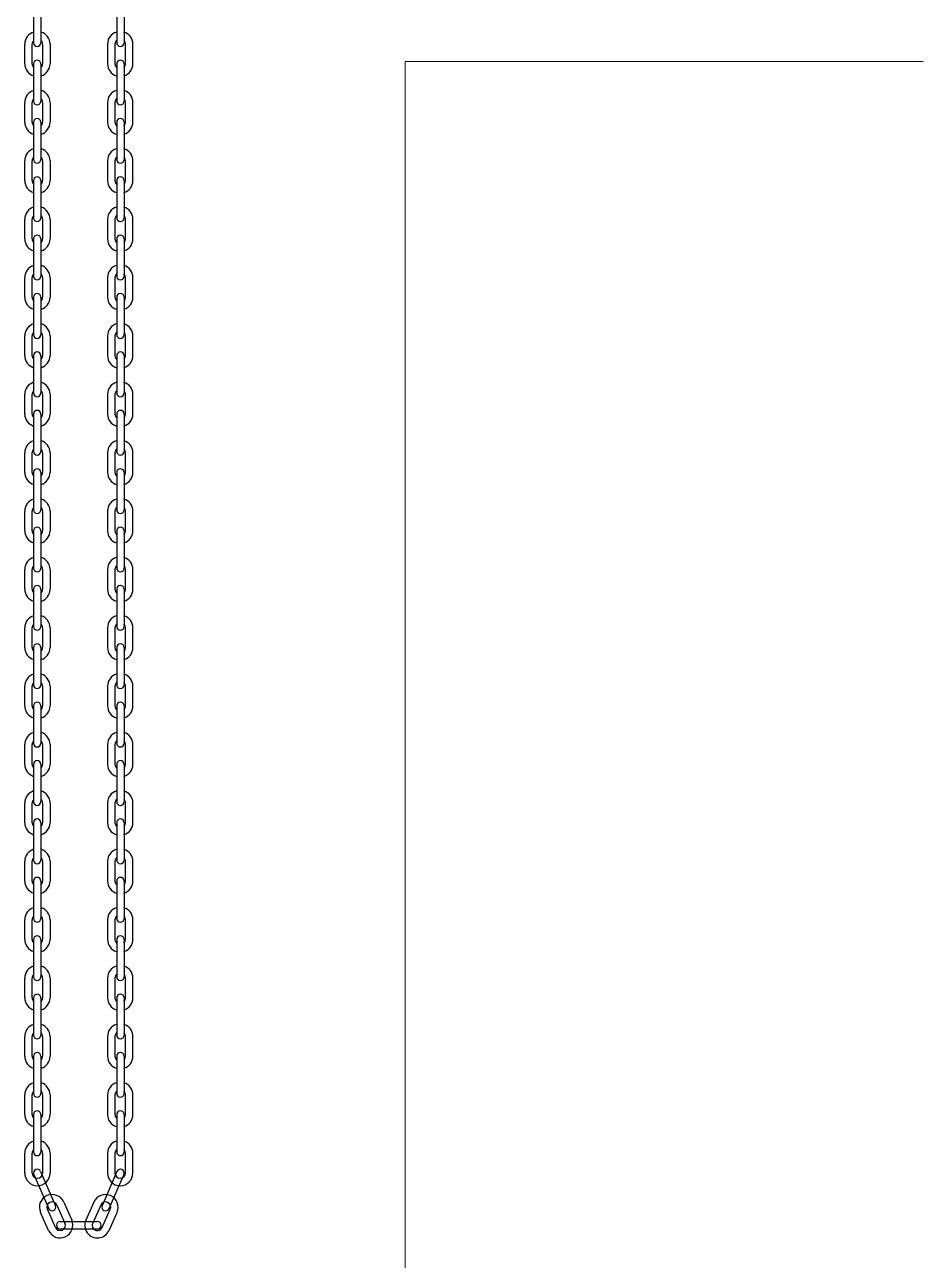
# Model space of a CAD drawing. Header units: millimetres. Extents: x 204328 to 274136, y -196910 to -178068.
# Drawn here: x 259925 to 260246.2, y -187844.9 to -187403.3 of the extents above; entities that cross this region are included whole.
import ezdxf

# ---------------------------------------------------------------- set-up
doc = ezdxf.new("R2010")
doc.units = ezdxf.units.MM
doc.dimstyles.new('ISO-25', dxfattribs={"dimtxt": 2.5, "dimasz": 2.5, "dimexe": 1.25, "dimexo": 0.625, "dimtad": 1, "dimdsep": 46, "dimtxsty": 'Standard', "dimcen": 2.5, "dimadec": 0, "dimazin": 0, "dimtfac": 1, "dimtmove": 0, "dimatfit": 3, "dimfxl": 1, "dimarcsym": 0})

msp = doc.modelspace()

# ---------------------------------------------------------------- linework, layer by layer
at = {"color": 7, "linetype": 'Continuous'}
for p, q in [((259928.13, -187396.38, 0), (259928.13, -187409.71, 0)), ((259930.8, -187396.38, 0), (259930.8, -187409.71, 0)), ((259957.88, -187396.38, 0), (259957.88, -187409.71, 0)), ((259960.55, -187396.38, 0), (259960.55, -187409.71, 0)), ((259925, -187417.25, 0), (259925, -187410.18, 0)), ((259927.67, -187417.25, 0), (259927.67, -187410.18, 0)), ((259931.4, -187410.18, 0), (259931.4, -187417.25, 0)), ((259934.07, -187410.18, 0), (259934.07, -187417.25, 0)), ((259954.61, -187410.18, 0), (259954.61, -187417.25, 0)), ((259957.28, -187410.18, 0), (259957.28, -187417.25, 0)), ((259961.01, -187417.25, 0), (259961.01, -187410.18, 0)), ((259963.68, -187417.25, 0), (259963.68, -187410.18, 0)), ((259928.13, -187417.25, 0), (259928.13, -187430.58, 0)), ((259928.13, -187417.25, 0), (259928.13, -187430.58, 0)), ((259930.8, -187417.25, 0), (259930.8, -187430.58, 0)), ((259930.8, -187417.25, 0), (259930.8, -187430.58, 0)), ((259957.88, -187417.25, 0), (259957.88, -187430.58, 0)), ((259957.88, -187417.25, 0), (259957.88, -187430.58, 0)), ((259960.55, -187417.25, 0), (259960.55, -187430.58, 0)), ((259960.55, -187417.25, 0), (259960.55, -187430.58, 0)), ((259925, -187438.11, 0), (259925, -187431.05, 0)), ((259927.67, -187438.11, 0), (259927.67, -187431.05, 0)), ((259931.4, -187431.05, 0), (259931.4, -187438.11, 0)), ((259934.07, -187431.05, 0), (259934.07, -187438.11, 0)), ((259954.61, -187431.05, 0), (259954.61, -187438.11, 0)), ((259957.28, -187431.05, 0), (259957.28, -187438.11, 0)), ((259961.01, -187438.11, 0), (259961.01, -187431.05, 0)), ((259963.68, -187438.11, 0), (259963.68, -187431.05, 0)), ((259928.13, -187438.11, 0), (259928.13, -187451.45, 0)), ((259930.8, -187438.11, 0), (259930.8, -187451.45, 0)), ((259957.88, -187438.11, 0), (259957.88, -187451.45, 0)), ((259960.55, -187438.11, 0), (259960.55, -187451.45, 0)), ((259925, -187458.98, 0), (259925, -187451.91, 0)), ((259927.67, -187458.98, 0), (259927.67, -187451.91, 0)), ((259931.4, -187451.91, 0), (259931.4, -187458.98, 0)), ((259934.07, -187451.91, 0), (259934.07, -187458.98, 0)), ((259954.61, -187451.91, 0), (259954.61, -187458.98, 0)), ((259957.28, -187451.91, 0), (259957.28, -187458.98, 0)), ((259961.01, -187458.98, 0), (259961.01, -187451.91, 0)), ((259963.68, -187458.98, 0), (259963.68, -187451.91, 0)), ((259928.13, -187458.98, 0), (259928.13, -187472.31, 0)), ((259930.8, -187458.98, 0), (259930.8, -187472.31, 0)), ((259957.88, -187458.98, 0), (259957.88, -187472.31, 0)), ((259960.55, -187458.98, 0), (259960.55, -187472.31, 0)), ((259925, -187479.85, 0), (259925, -187472.78, 0)), ((259927.67, -187479.85, 0), (259927.67, -187472.78, 0)), ((259931.4, -187472.78, 0), (259931.4, -187479.85, 0)), ((259934.07, -187472.78, 0), (259934.07, -187479.85, 0)), ((259954.61, -187472.78, 0), (259954.61, -187479.85, 0)), ((259957.28, -187472.78, 0), (259957.28, -187479.85, 0)), ((259961.01, -187479.85, 0), (259961.01, -187472.78, 0)), ((259963.68, -187479.85, 0), (259963.68, -187472.78, 0)), ((259928.13, -187479.85, 0), (259928.13, -187493.18, 0)), ((259930.8, -187479.85, 0), (259930.8, -187493.18, 0)), ((259957.88, -187479.85, 0), (259957.88, -187493.18, 0)), ((259960.55, -187479.85, 0), (259960.55, -187493.18, 0)), ((259925, -187500.71, 0), (259925, -187493.65, 0)), ((259927.67, -187500.71, 0), (259927.67, -187493.65, 0)), ((259931.4, -187493.65, 0), (259931.4, -187500.71, 0)), ((259934.07, -187493.65, 0), (259934.07, -187500.71, 0)), ((259954.61, -187493.65, 0), (259954.61, -187500.71, 0)), ((259957.28, -187493.65, 0), (259957.28, -187500.71, 0)), ((259961.01, -187500.71, 0), (259961.01, -187493.65, 0)), ((259963.68, -187500.71, 0), (259963.68, -187493.65, 0)), ((259928.13, -187500.71, 0), (259928.13, -187514.05, 0)), ((259930.8, -187500.71, 0), (259930.8, -187514.05, 0)), ((259957.88, -187500.71, 0), (259957.88, -187514.05, 0)), ((259960.55, -187500.71, 0), (259960.55, -187514.05, 0)), ((259925, -187521.58, 0), (259925, -187514.51, 0)), ((259927.67, -187521.58, 0), (259927.67, -187514.51, 0)), ((259931.4, -187514.51, 0), (259931.4, -187521.58, 0)), ((259934.07, -187514.51, 0), (259934.07, -187521.58, 0)), ((259954.61, -187514.51, 0), (259954.61, -187521.58, 0)), ((259957.28, -187514.51, 0), (259957.28, -187521.58, 0)), ((259961.01, -187521.58, 0), (259961.01, -187514.51, 0)), ((259963.68, -187521.58, 0), (259963.68, -187514.51, 0)), ((259928.13, -187521.58, 0), (259928.13, -187534.91, 0)), ((259930.8, -187521.58, 0), (259930.8, -187534.91, 0)), ((259957.88, -187521.58, 0), (259957.88, -187534.91, 0)), ((259960.55, -187521.58, 0), (259960.55, -187534.91, 0)), ((259925, -187542.45, 0), (259925, -187535.38, 0)), ((259927.67, -187542.45, 0), (259927.67, -187535.38, 0)), ((259931.4, -187535.38, 0), (259931.4, -187542.45, 0)), ((259934.07, -187535.38, 0), (259934.07, -187542.45, 0)), ((259954.61, -187535.38, 0), (259954.61, -187542.45, 0)), ((259957.28, -187535.38, 0), (259957.28, -187542.45, 0)), ((259961.01, -187542.45, 0), (259961.01, -187535.38, 0)), ((259963.68, -187542.45, 0), (259963.68, -187535.38, 0)), ((259928.13, -187542.45, 0), (259928.13, -187555.78, 0)), ((259930.8, -187542.45, 0), (259930.8, -187555.78, 0)), ((259957.88, -187542.45, 0), (259957.88, -187555.78, 0)), ((259960.55, -187542.45, 0), (259960.55, -187555.78, 0)), ((259925, -187563.31, 0), (259925, -187556.25, 0)), ((259927.67, -187563.31, 0), (259927.67, -187556.25, 0)), ((259931.4, -187556.25, 0), (259931.4, -187563.31, 0)), ((259934.07, -187556.25, 0), (259934.07, -187563.31, 0)), ((259954.61, -187556.25, 0), (259954.61, -187563.31, 0)), ((259957.28, -187556.25, 0), (259957.28, -187563.31, 0)), ((259961.01, -187563.31, 0), (259961.01, -187556.25, 0)), ((259963.68, -187563.31, 0), (259963.68, -187556.25, 0)), ((259928.13, -187563.31, 0), (259928.13, -187576.65, 0)), ((259930.8, -187563.31, 0), (259930.8, -187576.65, 0)), ((259957.88, -187563.31, 0), (259957.88, -187576.65, 0)), ((259960.55, -187563.31, 0), (259960.55, -187576.65, 0)), ((259925, -187584.18, 0), (259925, -187577.11, 0)), ((259927.67, -187584.18, 0), (259927.67, -187577.11, 0)), ((259931.4, -187577.11, 0), (259931.4, -187584.18, 0)), ((259934.07, -187577.11, 0), (259934.07, -187584.18, 0)), ((259954.61, -187577.11, 0), (259954.61, -187584.18, 0)), ((259957.28, -187577.11, 0), (259957.28, -187584.18, 0)), ((259961.01, -187584.18, 0), (259961.01, -187577.11, 0)), ((259963.68, -187584.18, 0), (259963.68, -187577.11, 0)), ((259928.13, -187584.18, 0), (259928.13, -187597.51, 0)), ((259930.8, -187584.18, 0), (259930.8, -187597.51, 0)), ((259957.88, -187584.18, 0), (259957.88, -187597.51, 0)), ((259960.55, -187584.18, 0), (259960.55, -187597.51, 0)), ((259925, -187605.05, 0), (259925, -187597.98, 0)), ((259927.67, -187605.05, 0), (259927.67, -187597.98, 0)), ((259931.4, -187597.98, 0), (259931.4, -187605.05, 0)), ((259934.07, -187597.98, 0), (259934.07, -187605.05, 0)), ((259954.61, -187597.98, 0), (259954.61, -187605.05, 0)), ((259957.28, -187597.98, 0), (259957.28, -187605.05, 0)), ((259961.01, -187605.05, 0), (259961.01, -187597.98, 0)), ((259963.68, -187605.05, 0), (259963.68, -187597.98, 0)), ((259928.13, -187605.05, 0), (259928.13, -187618.38, 0)), ((259930.8, -187605.05, 0), (259930.8, -187618.38, 0)), ((259957.88, -187605.05, 0), (259957.88, -187618.38, 0)), ((259960.55, -187605.05, 0), (259960.55, -187618.38, 0)), ((259925, -187625.91, 0), (259925, -187618.85, 0)), ((259927.67, -187625.91, 0), (259927.67, -187618.85, 0)), ((259931.4, -187618.85, 0), (259931.4, -187625.91, 0)), ((259934.07, -187618.85, 0), (259934.07, -187625.91, 0)), ((259954.61, -187618.85, 0), (259954.61, -187625.91, 0)), ((259957.28, -187618.85, 0), (259957.28, -187625.91, 0)), ((259961.01, -187625.91, 0), (259961.01, -187618.85, 0)), ((259963.68, -187625.91, 0), (259963.68, -187618.85, 0)), ((259928.13, -187625.91, 0), (259928.13, -187639.25, 0)), ((259930.8, -187625.91, 0), (259930.8, -187639.25, 0)), ((259957.88, -187625.91, 0), (259957.88, -187639.25, 0)), ((259960.55, -187625.91, 0), (259960.55, -187639.25, 0)), ((259925, -187646.78, 0), (259925, -187639.71, 0)), ((259927.67, -187646.78, 0), (259927.67, -187639.71, 0)), ((259931.4, -187639.71, 0), (259931.4, -187646.78, 0)), ((259934.07, -187639.71, 0), (259934.07, -187646.78, 0)), ((259954.61, -187639.71, 0), (259954.61, -187646.78, 0)), ((259957.28, -187639.71, 0), (259957.28, -187646.78, 0)), ((259961.01, -187646.78, 0), (259961.01, -187639.71, 0)), ((259963.68, -187646.78, 0), (259963.68, -187639.71, 0)), ((259928.13, -187646.78, 0), (259928.13, -187660.11, 0)), ((259930.8, -187646.78, 0), (259930.8, -187660.11, 0)), ((259957.88, -187646.78, 0), (259957.88, -187660.11, 0)), ((259960.55, -187646.78, 0), (259960.55, -187660.11, 0)), ((259925, -187667.65, 0), (259925, -187660.58, 0)), ((259925, -187667.65, 0), (259925, -187660.58, 0)), ((259927.67, -187667.65, 0), (259927.67, -187660.58, 0)), ((259927.67, -187667.65, 0), (259927.67, -187660.58, 0)), ((259931.4, -187660.58, 0), (259931.4, -187667.65, 0)), ((259931.4, -187660.58, 0), (259931.4, -187667.65, 0)), ((259934.07, -187660.58, 0), (259934.07, -187667.65, 0)), ((259934.07, -187660.58, 0), (259934.07, -187667.65, 0)), ((259954.61, -187660.58, 0), (259954.61, -187667.65, 0)), ((259954.61, -187660.58, 0), (259954.61, -187667.65, 0)), ((259957.28, -187660.58, 0), (259957.28, -187667.65, 0)), ((259957.28, -187660.58, 0), (259957.28, -187667.65, 0)), ((259961.01, -187667.65, 0), (259961.01, -187660.58, 0)), ((259961.01, -187667.65, 0), (259961.01, -187660.58, 0)), ((259963.68, -187667.65, 0), (259963.68, -187660.58, 0)), ((259963.68, -187667.65, 0), (259963.68, -187660.58, 0)), ((259928.13, -187667.65, 0), (259928.13, -187680.98, 0)), ((259928.13, -187667.65, 0), (259928.13, -187680.98, 0)), ((259930.8, -187667.65, 0), (259930.8, -187680.98, 0)), ((259930.8, -187667.65, 0), (259930.8, -187680.98, 0)), ((259957.88, -187667.65, 0), (259957.88, -187680.98, 0)), ((259957.88, -187667.65, 0), (259957.88, -187680.98, 0)), ((259960.55, -187667.65, 0), (259960.55, -187680.98, 0)), ((259960.55, -187667.65, 0), (259960.55, -187680.98, 0)), ((259925, -187688.51, 0), (259925, -187681.45, 0)), ((259927.67, -187688.51, 0), (259927.67, -187681.45, 0)), ((259931.4, -187681.45, 0), (259931.4, -187688.51, 0)), ((259934.07, -187681.45, 0), (259934.07, -187688.51, 0)), ((259954.61, -187681.45, 0), (259954.61, -187688.51, 0)), ((259957.28, -187681.45, 0), (259957.28, -187688.51, 0)), ((259961.01, -187688.51, 0), (259961.01, -187681.45, 0)), ((259963.68, -187688.51, 0), (259963.68, -187681.45, 0)), ((259928.13, -187688.51, 0), (259928.13, -187701.85, 0)), ((259930.8, -187688.51, 0), (259930.8, -187701.85, 0)), ((259957.88, -187688.51, 0), (259957.88, -187701.85, 0)), ((259960.55, -187688.51, 0), (259960.55, -187701.85, 0)), ((259925, -187709.38, 0), (259925, -187702.31, 0)), ((259927.67, -187709.38, 0), (259927.67, -187702.31, 0)), ((259931.4, -187702.31, 0), (259931.4, -187709.38, 0)), ((259934.07, -187702.31, 0), (259934.07, -187709.38, 0)), ((259954.61, -187702.31, 0), (259954.61, -187709.38, 0)), ((259957.28, -187702.31, 0), (259957.28, -187709.38, 0)), ((259961.01, -187709.38, 0), (259961.01, -187702.31, 0)), ((259963.68, -187709.38, 0), (259963.68, -187702.31, 0)), ((259928.13, -187709.38, 0), (259928.13, -187722.71, 0)), ((259930.8, -187709.38, 0), (259930.8, -187722.71, 0)), ((259957.88, -187709.38, 0), (259957.88, -187722.71, 0)), ((259960.55, -187709.38, 0), (259960.55, -187722.71, 0)), ((259925, -187730.25, 0), (259925, -187723.18, 0)), ((259927.67, -187730.25, 0), (259927.67, -187723.18, 0)), ((259931.4, -187723.18, 0), (259931.4, -187730.25, 0)), ((259934.07, -187723.18, 0), (259934.07, -187730.25, 0)), ((259954.61, -187723.18, 0), (259954.61, -187730.25, 0)), ((259957.28, -187723.18, 0), (259957.28, -187730.25, 0)), ((259961.01, -187730.25, 0), (259961.01, -187723.18, 0)), ((259963.68, -187730.25, 0), (259963.68, -187723.18, 0)), ((259928.13, -187730.25, 0), (259928.13, -187743.58, 0)), ((259930.8, -187730.25, 0), (259930.8, -187743.58, 0)), ((259957.88, -187730.25, 0), (259957.88, -187743.58, 0)), ((259960.55, -187730.25, 0), (259960.55, -187743.58, 0)), ((259925, -187751.11, 0), (259925, -187744.05, 0)), ((259927.67, -187751.11, 0), (259927.67, -187744.05, 0)), ((259931.4, -187744.05, 0), (259931.4, -187751.11, 0)), ((259934.07, -187744.05, 0), (259934.07, -187751.11, 0)), ((259954.61, -187744.05, 0), (259954.61, -187751.11, 0)), ((259957.28, -187744.05, 0), (259957.28, -187751.11, 0)), ((259961.01, -187751.11, 0), (259961.01, -187744.05, 0)), ((259963.68, -187751.11, 0), (259963.68, -187744.05, 0)), ((259928.13, -187751.11, 0), (259928.13, -187764.45, 0)), ((259930.8, -187751.11, 0), (259930.8, -187764.45, 0)), ((259957.88, -187751.11, 0), (259957.88, -187764.45, 0)), ((259960.55, -187751.11, 0), (259960.55, -187764.45, 0)), ((259925, -187771.98, 0), (259925, -187764.92, 0)), ((259927.67, -187771.98, 0), (259927.67, -187764.92, 0)), ((259931.4, -187764.92, 0), (259931.4, -187771.98, 0)), ((259934.07, -187764.92, 0), (259934.07, -187771.98, 0)), ((259954.61, -187764.92, 0), (259954.61, -187771.98, 0)), ((259957.28, -187764.92, 0), (259957.28, -187771.98, 0)), ((259961.01, -187771.98, 0), (259961.01, -187764.92, 0)), ((259963.68, -187771.98, 0), (259963.68, -187764.92, 0)), ((259928.13, -187771.98, 0), (259928.13, -187785.32, 0)), ((259930.8, -187771.98, 0), (259930.8, -187785.32, 0)), ((259957.88, -187771.98, 0), (259957.88, -187785.32, 0)), ((259960.55, -187771.98, 0), (259960.55, -187785.32, 0)), ((259925, -187792.85, 0), (259925, -187785.78, 0)), ((259927.67, -187792.85, 0), (259927.67, -187785.78, 0)), ((259931.4, -187785.78, 0), (259931.4, -187792.85, 0)), ((259934.07, -187785.78, 0), (259934.07, -187792.85, 0)), ((259954.61, -187785.78, 0), (259954.61, -187792.85, 0)), ((259957.28, -187785.78, 0), (259957.28, -187792.85, 0)), ((259961.01, -187792.85, 0), (259961.01, -187785.78, 0)), ((259963.68, -187792.85, 0), (259963.68, -187785.78, 0)), ((259928.13, -187792.85, 0), (259928.13, -187806.18, 0)), ((259930.8, -187792.85, 0), (259930.8, -187806.18, 0)), ((259957.88, -187792.85, 0), (259957.88, -187806.18, 0)), ((259960.55, -187792.85, 0), (259960.55, -187806.18, 0)), ((259925, -187813.72, 0), (259925, -187806.65, 0)), ((259927.67, -187813.72, 0), (259927.67, -187806.65, 0)), ((259931.4, -187806.65, 0), (259931.4, -187813.72, 0)), ((259934.07, -187806.65, 0), (259934.07, -187813.72, 0)), ((259954.61, -187806.65, 0), (259954.61, -187813.72, 0)), ((259957.28, -187806.65, 0), (259957.28, -187813.72, 0)), ((259961.01, -187813.72, 0), (259961.01, -187806.65, 0)), ((259963.68, -187813.72, 0), (259963.68, -187806.65, 0)), ((259928.25, -187814.25, 0), (259933.58, -187826.47, 0)), ((259928.25, -187814.25, 0), (259933.58, -187826.47, 0)), ((259930.69, -187813.18, 0), (259936.03, -187825.4, 0)), ((259930.69, -187813.18, 0), (259936.03, -187825.4, 0)), ((259957.99, -187813.18, 0), (259952.66, -187825.4, 0)), ((259960.44, -187814.25, 0), (259955.1, -187826.47, 0)), ((259938.95, -187824.09, 0), (259941.82, -187830.55, 0)), ((259949.74, -187824.09, 0), (259946.87, -187830.55, 0)), ((259933.53, -187834.23, 0), (259930.66, -187827.78, 0)), ((259935.97, -187833.15, 0), (259933.1, -187826.69, 0)), ((259936.51, -187825.18, 0), (259939.38, -187831.63, 0)), ((259952.17, -187825.18, 0), (259949.3, -187831.63, 0)), ((259952.71, -187833.15, 0), (259955.58, -187826.69, 0)), ((259955.15, -187834.23, 0), (259958.02, -187827.78, 0)), ((259937.67, -187831.06, 0), (259951.01, -187831.06, 0)), ((259937.67, -187831.06, 0), (259951.01, -187831.06, 0)), ((259937.67, -187833.72, 0), (259951.01, -187833.72, 0)), ((259937.67, -187833.72, 0), (259951.01, -187833.72, 0))]:
    msp.add_line(p, q, dxfattribs=at)
for centre, radius, start, end in [((259929.47, -187410.18, 0), 4.47, 106.4768, 180), ((259929.47, -187410.18, 0), 1.8, 134.9422, 180), ((259929.6, -187410.18, 0), 4.47, 0, 73.5232), ((259929.6, -187410.18, 0), 1.8, 0, 45.0578), ((259959.08, -187410.18, 0), 4.47, 106.4768, 180), ((259959.08, -187410.18, 0), 1.8, 134.9422, 180), ((259959.21, -187410.18, 0), 4.47, 0, 73.5232), ((259959.21, -187410.18, 0), 1.8, 0, 45.0578), ((259929.47, -187409.71, 0), 1.33, 180, 0), ((259959.21, -187409.71, 0), 1.33, 180, 0), ((259929.47, -187417.25, 0), 4.47, 180, 253.5232), ((259929.47, -187417.25, 0), 1.8, 180, 225.0578), ((259929.47, -187417.25, 0), 1.33, 0, 180), ((259929.47, -187417.25, 0), 1.33, 0, 180), ((259929.6, -187417.25, 0), 4.47, 286.4768, 0), ((259929.6, -187417.25, 0), 1.8, 314.9422, 0), ((259959.08, -187417.25, 0), 4.47, 180, 253.5232), ((259959.08, -187417.25, 0), 1.8, 180, 225.0578), ((259959.21, -187417.25, 0), 1.33, 0, 180), ((259959.21, -187417.25, 0), 1.33, 0, 180), ((259959.21, -187417.25, 0), 4.47, 286.4768, 0), ((259959.21, -187417.25, 0), 1.8, 314.9422, 0), ((259929.47, -187431.05, 0), 4.47, 106.4768, 180), ((259929.6, -187431.05, 0), 4.47, 0, 73.5232), ((259959.08, -187431.05, 0), 4.47, 106.4768, 180), ((259959.21, -187431.05, 0), 4.47, 0, 73.5232), ((259929.47, -187431.05, 0), 1.8, 134.9422, 180), ((259929.47, -187430.58, 0), 1.33, 180, 0), ((259929.47, -187430.58, 0), 1.33, 180, 0), ((259929.6, -187431.05, 0), 1.8, 0, 45.0578), ((259959.08, -187431.05, 0), 1.8, 134.9422, 180), ((259959.21, -187430.58, 0), 1.33, 180, 0), ((259959.21, -187430.58, 0), 1.33, 180, 0), ((259959.21, -187431.05, 0), 1.8, 0, 45.0578), ((259929.47, -187438.11, 0), 4.47, 180, 253.5232), ((259929.47, -187438.11, 0), 1.8, 180, 225.0578), ((259929.47, -187438.11, 0), 1.33, 0, 180), ((259929.6, -187438.11, 0), 4.47, 286.4768, 0), ((259929.6, -187438.11, 0), 1.8, 314.9422, 0), ((259959.08, -187438.11, 0), 4.47, 180, 253.5232), ((259959.08, -187438.11, 0), 1.8, 180, 225.0578), ((259959.21, -187438.11, 0), 1.33, 0, 180), ((259959.21, -187438.11, 0), 4.47, 286.4768, 0), ((259959.21, -187438.11, 0), 1.8, 314.9422, 0), ((259929.47, -187451.91, 0), 4.47, 106.4768, 180), ((259929.6, -187451.91, 0), 4.47, 0, 73.5232), ((259959.08, -187451.91, 0), 4.47, 106.4768, 180), ((259959.21, -187451.91, 0), 4.47, 0, 73.5232), ((259929.47, -187451.91, 0), 1.8, 134.9422, 180), ((259929.47, -187451.45, 0), 1.33, 180, 0), ((259929.6, -187451.91, 0), 1.8, 0, 45.0578), ((259959.08, -187451.91, 0), 1.8, 134.9422, 180), ((259959.21, -187451.45, 0), 1.33, 180, 0), ((259959.21, -187451.91, 0), 1.8, 0, 45.0578), ((259929.47, -187458.98, 0), 1.33, 0, 180), ((259959.21, -187458.98, 0), 1.33, 0, 180), ((259929.47, -187458.98, 0), 4.47, 180, 253.5232), ((259929.47, -187458.98, 0), 1.8, 180, 225.0578), ((259929.6, -187458.98, 0), 4.47, 286.4768, 0), ((259929.6, -187458.98, 0), 1.8, 314.9422, 0), ((259959.08, -187458.98, 0), 4.47, 180, 253.5232), ((259959.08, -187458.98, 0), 1.8, 180, 225.0578), ((259959.21, -187458.98, 0), 4.47, 286.4768, 0), ((259959.21, -187458.98, 0), 1.8, 314.9422, 0), ((259929.47, -187472.78, 0), 4.47, 106.4768, 180), ((259929.6, -187472.78, 0), 4.47, 0, 73.5232), ((259959.08, -187472.78, 0), 4.47, 106.4768, 180), ((259959.21, -187472.78, 0), 4.47, 0, 73.5232), ((259929.47, -187472.78, 0), 1.8, 134.9422, 180), ((259929.47, -187472.31, 0), 1.33, 180, 0), ((259929.6, -187472.78, 0), 1.8, 0, 45.0578), ((259959.08, -187472.78, 0), 1.8, 134.9422, 180), ((259959.21, -187472.31, 0), 1.33, 180, 0), ((259959.21, -187472.78, 0), 1.8, 0, 45.0578), ((259929.47, -187479.85, 0), 4.47, 180, 253.5232), ((259929.47, -187479.85, 0), 1.8, 180, 225.0578), ((259929.47, -187479.85, 0), 1.33, 0, 180), ((259929.6, -187479.85, 0), 4.47, 286.4768, 0), ((259929.6, -187479.85, 0), 1.8, 314.9422, 0), ((259959.08, -187479.85, 0), 4.47, 180, 253.5232), ((259959.08, -187479.85, 0), 1.8, 180, 225.0578), ((259959.21, -187479.85, 0), 1.33, 0, 180), ((259959.21, -187479.85, 0), 4.47, 286.4768, 0), ((259959.21, -187479.85, 0), 1.8, 314.9422, 0), ((259929.47, -187493.65, 0), 4.47, 106.4768, 180), ((259929.47, -187493.65, 0), 1.8, 134.9422, 180), ((259929.6, -187493.65, 0), 4.47, 0, 73.5232), ((259929.6, -187493.65, 0), 1.8, 0, 45.0578), ((259959.08, -187493.65, 0), 4.47, 106.4768, 180), ((259959.08, -187493.65, 0), 1.8, 134.9422, 180), ((259959.21, -187493.65, 0), 4.47, 0, 73.5232), ((259959.21, -187493.65, 0), 1.8, 0, 45.0578), ((259929.47, -187493.18, 0), 1.33, 180, 0), ((259959.21, -187493.18, 0), 1.33, 180, 0), ((259929.47, -187500.71, 0), 4.47, 180, 253.5232), ((259929.47, -187500.71, 0), 1.8, 180, 225.0578), ((259929.47, -187500.71, 0), 1.33, 0, 180), ((259929.6, -187500.71, 0), 4.47, 286.4768, 0), ((259929.6, -187500.71, 0), 1.8, 314.9422, 0), ((259959.08, -187500.71, 0), 4.47, 180, 253.5232), ((259959.08, -187500.71, 0), 1.8, 180, 225.0578), ((259959.21, -187500.71, 0), 1.33, 0, 180), ((259959.21, -187500.71, 0), 4.47, 286.4768, 0), ((259959.21, -187500.71, 0), 1.8, 314.9422, 0), ((259929.47, -187514.51, 0), 4.47, 106.4768, 180), ((259929.6, -187514.51, 0), 4.47, 0, 73.5232), ((259959.08, -187514.51, 0), 4.47, 106.4768, 180), ((259959.21, -187514.51, 0), 4.47, 0, 73.5232), ((259929.47, -187514.51, 0), 1.8, 134.9422, 180), ((259929.47, -187514.05, 0), 1.33, 180, 0), ((259929.6, -187514.51, 0), 1.8, 0, 45.0578), ((259959.08, -187514.51, 0), 1.8, 134.9422, 180), ((259959.21, -187514.05, 0), 1.33, 180, 0), ((259959.21, -187514.51, 0), 1.8, 0, 45.0578), ((259929.47, -187521.58, 0), 4.47, 180, 253.5232), ((259929.47, -187521.58, 0), 1.8, 180, 225.0578), ((259929.47, -187521.58, 0), 1.33, 0, 180), ((259929.6, -187521.58, 0), 4.47, 286.4768, 0), ((259929.6, -187521.58, 0), 1.8, 314.9422, 0), ((259959.08, -187521.58, 0), 4.47, 180, 253.5232), ((259959.08, -187521.58, 0), 1.8, 180, 225.0578), ((259959.21, -187521.58, 0), 1.33, 0, 180), ((259959.21, -187521.58, 0), 4.47, 286.4768, 0), ((259959.21, -187521.58, 0), 1.8, 314.9422, 0), ((259929.47, -187535.38, 0), 4.47, 106.4768, 180), ((259929.6, -187535.38, 0), 4.47, 0, 73.5232), ((259959.08, -187535.38, 0), 4.47, 106.4768, 180), ((259959.21, -187535.38, 0), 4.47, 0, 73.5232), ((259929.47, -187535.38, 0), 1.8, 134.9422, 180), ((259929.47, -187534.91, 0), 1.33, 180, 0), ((259929.6, -187535.38, 0), 1.8, 0, 45.0578), ((259959.08, -187535.38, 0), 1.8, 134.9422, 180), ((259959.21, -187534.91, 0), 1.33, 180, 0), ((259959.21, -187535.38, 0), 1.8, 0, 45.0578), ((259929.47, -187542.45, 0), 1.33, 0, 180), ((259959.21, -187542.45, 0), 1.33, 0, 180), ((259929.47, -187542.45, 0), 4.47, 180, 253.5232), ((259929.47, -187542.45, 0), 1.8, 180, 225.0578), ((259929.6, -187542.45, 0), 4.47, 286.4768, 0), ((259929.6, -187542.45, 0), 1.8, 314.9422, 0), ((259959.08, -187542.45, 0), 4.47, 180, 253.5232), ((259959.08, -187542.45, 0), 1.8, 180, 225.0578), ((259959.21, -187542.45, 0), 4.47, 286.4768, 0), ((259959.21, -187542.45, 0), 1.8, 314.9422, 0), ((259929.47, -187556.25, 0), 4.47, 106.4768, 180), ((259929.6, -187556.25, 0), 4.47, 0, 73.5232), ((259959.08, -187556.25, 0), 4.47, 106.4768, 180), ((259959.21, -187556.25, 0), 4.47, 0, 73.5232), ((259929.47, -187556.25, 0), 1.8, 134.9422, 180), ((259929.47, -187555.78, 0), 1.33, 180, 0), ((259929.6, -187556.25, 0), 1.8, 0, 45.0578), ((259959.08, -187556.25, 0), 1.8, 134.9422, 180), ((259959.21, -187555.78, 0), 1.33, 180, 0), ((259959.21, -187556.25, 0), 1.8, 0, 45.0578), ((259929.47, -187563.31, 0), 4.47, 180, 253.5232), ((259929.47, -187563.31, 0), 1.8, 180, 225.0578), ((259929.47, -187563.31, 0), 1.33, 0, 180), ((259929.6, -187563.31, 0), 4.47, 286.4768, 0), ((259929.6, -187563.31, 0), 1.8, 314.9422, 0), ((259959.08, -187563.31, 0), 4.47, 180, 253.5232), ((259959.08, -187563.31, 0), 1.8, 180, 225.0578), ((259959.21, -187563.31, 0), 1.33, 0, 180), ((259959.21, -187563.31, 0), 4.47, 286.4768, 0), ((259959.21, -187563.31, 0), 1.8, 314.9422, 0), ((259929.47, -187577.11, 0), 4.47, 106.4768, 180), ((259929.47, -187577.11, 0), 1.8, 134.9422, 180), ((259929.47, -187576.65, 0), 1.33, 180, 0), ((259929.6, -187577.11, 0), 4.47, 0, 73.5232), ((259929.6, -187577.11, 0), 1.8, 0, 45.0578), ((259959.08, -187577.11, 0), 4.47, 106.4768, 180), ((259959.08, -187577.11, 0), 1.8, 134.9422, 180), ((259959.21, -187576.65, 0), 1.33, 180, 0), ((259959.21, -187577.11, 0), 4.47, 0, 73.5232), ((259959.21, -187577.11, 0), 1.8, 0, 45.0578), ((259929.47, -187584.18, 0), 4.47, 180, 253.5232), ((259929.47, -187584.18, 0), 1.8, 180, 225.0578), ((259929.47, -187584.18, 0), 1.33, 0, 180), ((259929.6, -187584.18, 0), 4.47, 286.4768, 0), ((259929.6, -187584.18, 0), 1.8, 314.9422, 0), ((259959.08, -187584.18, 0), 4.47, 180, 253.5232), ((259959.08, -187584.18, 0), 1.8, 180, 225.0578), ((259959.21, -187584.18, 0), 1.33, 0, 180), ((259959.21, -187584.18, 0), 4.47, 286.4768, 0), ((259959.21, -187584.18, 0), 1.8, 314.9422, 0), ((259929.47, -187597.98, 0), 4.47, 106.4768, 180), ((259929.6, -187597.98, 0), 4.47, 0, 73.5232), ((259959.08, -187597.98, 0), 4.47, 106.4768, 180), ((259959.21, -187597.98, 0), 4.47, 0, 73.5232), ((259929.47, -187597.98, 0), 1.8, 134.9422, 180), ((259929.47, -187597.51, 0), 1.33, 180, 0), ((259929.6, -187597.98, 0), 1.8, 0, 45.0578), ((259959.08, -187597.98, 0), 1.8, 134.9422, 180), ((259959.21, -187597.51, 0), 1.33, 180, 0), ((259959.21, -187597.98, 0), 1.8, 0, 45.0578), ((259929.47, -187605.05, 0), 4.47, 180, 253.5232), ((259929.47, -187605.05, 0), 1.8, 180, 225.0578), ((259929.47, -187605.05, 0), 1.33, 0, 180), ((259929.6, -187605.05, 0), 4.47, 286.4768, 0), ((259929.6, -187605.05, 0), 1.8, 314.9422, 0), ((259959.08, -187605.05, 0), 4.47, 180, 253.5232), ((259959.08, -187605.05, 0), 1.8, 180, 225.0578), ((259959.21, -187605.05, 0), 1.33, 0, 180), ((259959.21, -187605.05, 0), 4.47, 286.4768, 0), ((259959.21, -187605.05, 0), 1.8, 314.9422, 0), ((259929.47, -187618.85, 0), 4.47, 106.4768, 180), ((259929.6, -187618.85, 0), 4.47, 0, 73.5232), ((259959.08, -187618.85, 0), 4.47, 106.4768, 180), ((259959.21, -187618.85, 0), 4.47, 0, 73.5232), ((259929.47, -187618.85, 0), 1.8, 134.9422, 180), ((259929.47, -187618.38, 0), 1.33, 180, 0), ((259929.6, -187618.85, 0), 1.8, 0, 45.0578), ((259959.08, -187618.85, 0), 1.8, 134.9422, 180), ((259959.21, -187618.38, 0), 1.33, 180, 0), ((259959.21, -187618.85, 0), 1.8, 0, 45.0578), ((259929.47, -187625.91, 0), 1.33, 0, 180), ((259959.21, -187625.91, 0), 1.33, 0, 180), ((259929.47, -187625.91, 0), 4.47, 180, 253.5232), ((259929.47, -187625.91, 0), 1.8, 180, 225.0578), ((259929.6, -187625.91, 0), 4.47, 286.4768, 0), ((259929.6, -187625.91, 0), 1.8, 314.9422, 0), ((259959.08, -187625.91, 0), 4.47, 180, 253.5232), ((259959.08, -187625.91, 0), 1.8, 180, 225.0578), ((259959.21, -187625.91, 0), 4.47, 286.4768, 0), ((259959.21, -187625.91, 0), 1.8, 314.9422, 0), ((259929.47, -187639.71, 0), 4.47, 106.4768, 180), ((259929.47, -187639.71, 0), 1.8, 134.9422, 180), ((259929.6, -187639.71, 0), 4.47, 0, 73.5232), ((259929.6, -187639.71, 0), 1.8, 0, 45.0578), ((259959.08, -187639.71, 0), 4.47, 106.4768, 180), ((259959.08, -187639.71, 0), 1.8, 134.9422, 180), ((259959.21, -187639.71, 0), 4.47, 0, 73.5232), ((259959.21, -187639.71, 0), 1.8, 0, 45.0578), ((259929.47, -187639.25, 0), 1.33, 180, 0), ((259959.21, -187639.25, 0), 1.33, 180, 0), ((259929.47, -187646.78, 0), 4.47, 180, 253.5232), ((259929.47, -187646.78, 0), 1.8, 180, 225.0578), ((259929.47, -187646.78, 0), 1.33, 0, 180), ((259929.6, -187646.78, 0), 4.47, 286.4768, 0), ((259929.6, -187646.78, 0), 1.8, 314.9422, 0), ((259959.08, -187646.78, 0), 4.47, 180, 253.5232), ((259959.08, -187646.78, 0), 1.8, 180, 225.0578), ((259959.21, -187646.78, 0), 1.33, 0, 180), ((259959.21, -187646.78, 0), 4.47, 286.4768, 0), ((259959.21, -187646.78, 0), 1.8, 314.9422, 0), ((259929.47, -187660.58, 0), 4.47, 106.4768, 180), ((259929.6, -187660.58, 0), 4.47, 0, 73.5232), ((259959.08, -187660.58, 0), 4.47, 106.4768, 180), ((259959.21, -187660.58, 0), 4.47, 0, 73.5232), ((259929.47, -187660.58, 0), 1.8, 134.9422, 180), ((259929.47, -187660.58, 0), 1.8, 134.9422, 180), ((259929.47, -187660.11, 0), 1.33, 180, 0), ((259929.47, -187660.11, 0), 1.33, 180, 0), ((259929.6, -187660.58, 0), 1.8, 0, 45.0578), ((259929.6, -187660.58, 0), 1.8, 0, 45.0578), ((259959.08, -187660.58, 0), 1.8, 134.9422, 180), ((259959.08, -187660.58, 0), 1.8, 134.9422, 180), ((259959.21, -187660.11, 0), 1.33, 180, 0), ((259959.21, -187660.11, 0), 1.33, 180, 0), ((259959.21, -187660.58, 0), 1.8, 0, 45.0578), ((259959.21, -187660.58, 0), 1.8, 0, 45.0578), ((259929.47, -187667.65, 0), 4.47, 180, 253.5232), ((259929.47, -187667.65, 0), 4.47, 180, 253.5232), ((259929.47, -187667.65, 0), 1.8, 180, 225.0578), ((259929.47, -187667.65, 0), 1.8, 180, 225.0578), ((259929.47, -187667.65, 0), 1.33, 0, 180), ((259929.47, -187667.65, 0), 1.33, 0, 180), ((259929.6, -187667.65, 0), 4.47, 286.4768, 0), ((259929.6, -187667.65, 0), 1.8, 314.9422, 0), ((259929.6, -187667.65, 0), 4.47, 286.4768, 0), ((259929.6, -187667.65, 0), 1.8, 314.9422, 0), ((259959.08, -187667.65, 0), 4.47, 180, 253.5232), ((259959.08, -187667.65, 0), 4.47, 180, 253.5232), ((259959.08, -187667.65, 0), 1.8, 180, 225.0578), ((259959.08, -187667.65, 0), 1.8, 180, 225.0578), ((259959.21, -187667.65, 0), 1.33, 0, 180), ((259959.21, -187667.65, 0), 1.33, 0, 180), ((259959.21, -187667.65, 0), 4.47, 286.4768, 0), ((259959.21, -187667.65, 0), 4.47, 286.4768, 0), ((259959.21, -187667.65, 0), 1.8, 314.9422, 0), ((259959.21, -187667.65, 0), 1.8, 314.9422, 0), ((259929.47, -187681.45, 0), 4.47, 106.4768, 180), ((259929.6, -187681.45, 0), 4.47, 0, 73.5232), ((259959.08, -187681.45, 0), 4.47, 106.4768, 180), ((259959.21, -187681.45, 0), 4.47, 0, 73.5232), ((259929.47, -187681.45, 0), 1.8, 134.9422, 180), ((259929.47, -187680.98, 0), 1.33, 180, 0), ((259929.47, -187680.98, 0), 1.33, 180, 0), ((259929.6, -187681.45, 0), 1.8, 0, 45.0578), ((259959.08, -187681.45, 0), 1.8, 134.9422, 180), ((259959.21, -187680.98, 0), 1.33, 180, 0), ((259959.21, -187680.98, 0), 1.33, 180, 0), ((259959.21, -187681.45, 0), 1.8, 0, 45.0578), ((259929.47, -187688.51, 0), 1.33, 0, 180), ((259929.47, -187688.51, 0), 1.33, 0, 180), ((259959.21, -187688.51, 0), 1.33, 0, 180), ((259959.21, -187688.51, 0), 1.33, 0, 180), ((259929.47, -187688.51, 0), 4.47, 180, 253.5232), ((259929.47, -187688.51, 0), 4.47, 180, 253.5232), ((259929.47, -187688.51, 0), 1.8, 180, 225.0578), ((259929.47, -187688.51, 0), 1.8, 180, 225.0578), ((259929.6, -187688.51, 0), 4.47, 286.4768, 0), ((259929.6, -187688.51, 0), 1.8, 314.9422, 0), ((259929.6, -187688.51, 0), 4.47, 286.4768, 0), ((259929.6, -187688.51, 0), 1.8, 314.9422, 0), ((259959.08, -187688.51, 0), 4.47, 180, 253.5232), ((259959.08, -187688.51, 0), 4.47, 180, 253.5232), ((259959.08, -187688.51, 0), 1.8, 180, 225.0578), ((259959.08, -187688.51, 0), 1.8, 180, 225.0578), ((259959.21, -187688.51, 0), 4.47, 286.4768, 0), ((259959.21, -187688.51, 0), 4.47, 286.4768, 0), ((259959.21, -187688.51, 0), 1.8, 314.9422, 0), ((259959.21, -187688.51, 0), 1.8, 314.9422, 0), ((259929.47, -187702.31, 0), 4.47, 106.4768, 180), ((259929.6, -187702.31, 0), 4.47, 0, 73.5232), ((259959.08, -187702.31, 0), 4.47, 106.4768, 180), ((259959.21, -187702.31, 0), 4.47, 0, 73.5232), ((259929.47, -187702.31, 0), 1.8, 134.9422, 180), ((259929.47, -187701.85, 0), 1.33, 180, 0), ((259929.6, -187702.31, 0), 1.8, 0, 45.0578), ((259959.08, -187702.31, 0), 1.8, 134.9422, 180), ((259959.21, -187701.85, 0), 1.33, 180, 0), ((259959.21, -187702.31, 0), 1.8, 0, 45.0578), ((259929.47, -187709.38, 0), 4.47, 180, 253.5232), ((259929.47, -187709.38, 0), 1.8, 180, 225.0578), ((259929.47, -187709.38, 0), 1.33, 0, 180), ((259929.6, -187709.38, 0), 4.47, 286.4768, 0), ((259929.6, -187709.38, 0), 1.8, 314.9422, 0), ((259959.08, -187709.38, 0), 4.47, 180, 253.5232), ((259959.08, -187709.38, 0), 1.8, 180, 225.0578), ((259959.21, -187709.38, 0), 1.33, 0, 180), ((259959.21, -187709.38, 0), 4.47, 286.4768, 0), ((259959.21, -187709.38, 0), 1.8, 314.9422, 0), ((259929.47, -187723.18, 0), 4.47, 106.4768, 180), ((259929.47, -187723.18, 0), 1.8, 134.9422, 180), ((259929.47, -187722.71, 0), 1.33, 180, 0), ((259929.6, -187723.18, 0), 4.47, 0, 73.5232), ((259929.6, -187723.18, 0), 1.8, 0, 45.0578), ((259959.08, -187723.18, 0), 4.47, 106.4768, 180), ((259959.08, -187723.18, 0), 1.8, 134.9422, 180), ((259959.21, -187722.71, 0), 1.33, 180, 0), ((259959.21, -187723.18, 0), 4.47, 0, 73.5232), ((259959.21, -187723.18, 0), 1.8, 0, 45.0578), ((259929.47, -187730.25, 0), 4.47, 180, 253.5232), ((259929.47, -187730.25, 0), 1.8, 180, 225.0578), ((259929.47, -187730.25, 0), 1.33, 0, 180), ((259929.6, -187730.25, 0), 4.47, 286.4768, 0), ((259929.6, -187730.25, 0), 1.8, 314.9422, 0), ((259959.08, -187730.25, 0), 4.47, 180, 253.5232), ((259959.08, -187730.25, 0), 1.8, 180, 225.0578), ((259959.21, -187730.25, 0), 1.33, 0, 180), ((259959.21, -187730.25, 0), 4.47, 286.4768, 0), ((259959.21, -187730.25, 0), 1.8, 314.9422, 0), ((259929.47, -187744.05, 0), 4.47, 106.4768, 180), ((259929.6, -187744.05, 0), 4.47, 0, 73.5232), ((259959.08, -187744.05, 0), 4.47, 106.4768, 180), ((259959.21, -187744.05, 0), 4.47, 0, 73.5232), ((259929.47, -187744.05, 0), 1.8, 134.9422, 180), ((259929.47, -187743.58, 0), 1.33, 180, 0), ((259929.6, -187744.05, 0), 1.8, 0, 45.0578), ((259959.08, -187744.05, 0), 1.8, 134.9422, 180), ((259959.21, -187743.58, 0), 1.33, 180, 0), ((259959.21, -187744.05, 0), 1.8, 0, 45.0578), ((259929.47, -187751.11, 0), 4.47, 180, 253.5232), ((259929.47, -187751.11, 0), 1.8, 180, 225.0578), ((259929.47, -187751.11, 0), 1.33, 0, 180), ((259929.6, -187751.11, 0), 4.47, 286.4768, 0), ((259929.6, -187751.11, 0), 1.8, 314.9422, 0), ((259959.08, -187751.11, 0), 4.47, 180, 253.5232), ((259959.08, -187751.11, 0), 1.8, 180, 225.0578), ((259959.21, -187751.11, 0), 1.33, 0, 180), ((259959.21, -187751.11, 0), 4.47, 286.4768, 0), ((259959.21, -187751.11, 0), 1.8, 314.9422, 0), ((259929.47, -187764.92, 0), 4.47, 106.4768, 180), ((259929.6, -187764.92, 0), 4.47, 0, 73.5232), ((259959.08, -187764.92, 0), 4.47, 106.4768, 180), ((259959.21, -187764.92, 0), 4.47, 0, 73.5232), ((259929.47, -187764.92, 0), 1.8, 134.9422, 180), ((259929.47, -187764.45, 0), 1.33, 180, 0), ((259929.6, -187764.92, 0), 1.8, 0, 45.0578), ((259959.08, -187764.92, 0), 1.8, 134.9422, 180), ((259959.21, -187764.45, 0), 1.33, 180, 0), ((259959.21, -187764.92, 0), 1.8, 0, 45.0578), ((259929.47, -187771.98, 0), 1.33, 0, 180), ((259959.21, -187771.98, 0), 1.33, 0, 180), ((259929.47, -187771.98, 0), 4.47, 180, 253.5232), ((259929.47, -187771.98, 0), 1.8, 180, 225.0578), ((259929.6, -187771.98, 0), 4.47, 286.4768, 0), ((259929.6, -187771.98, 0), 1.8, 314.9422, 0), ((259959.08, -187771.98, 0), 4.47, 180, 253.5232), ((259959.08, -187771.98, 0), 1.8, 180, 225.0578), ((259959.21, -187771.98, 0), 4.47, 286.4768, 0), ((259959.21, -187771.98, 0), 1.8, 314.9422, 0), ((259929.47, -187785.78, 0), 4.47, 106.4768, 180), ((259929.47, -187785.78, 0), 1.8, 134.9422, 180), ((259929.6, -187785.78, 0), 4.47, 0, 73.5232), ((259929.6, -187785.78, 0), 1.8, 0, 45.0578), ((259959.08, -187785.78, 0), 4.47, 106.4768, 180), ((259959.08, -187785.78, 0), 1.8, 134.9422, 180), ((259959.21, -187785.78, 0), 4.47, 0, 73.5232), ((259959.21, -187785.78, 0), 1.8, 0, 45.0578), ((259929.47, -187785.32, 0), 1.33, 180, 0), ((259959.21, -187785.32, 0), 1.33, 180, 0), ((259929.47, -187792.85, 0), 4.47, 180, 253.5232), ((259929.47, -187792.85, 0), 1.8, 180, 225.0578), ((259929.47, -187792.85, 0), 1.33, 0, 180), ((259929.6, -187792.85, 0), 4.47, 286.4768, 0), ((259929.6, -187792.85, 0), 1.8, 314.9422, 0), ((259959.08, -187792.85, 0), 4.47, 180, 253.5232), ((259959.08, -187792.85, 0), 1.8, 180, 225.0578), ((259959.21, -187792.85, 0), 1.33, 0, 180), ((259959.21, -187792.85, 0), 4.47, 286.4768, 0), ((259959.21, -187792.85, 0), 1.8, 314.9422, 0), ((259929.47, -187806.65, 0), 4.47, 106.4768, 180), ((259929.47, -187806.65, 0), 1.8, 134.9422, 180), ((259929.47, -187806.18, 0), 1.33, 180, 0), ((259929.6, -187806.65, 0), 4.47, 0, 73.5232), ((259929.6, -187806.65, 0), 1.8, 0, 45.0578), ((259959.08, -187806.65, 0), 4.47, 106.4768, 180), ((259959.08, -187806.65, 0), 1.8, 134.9422, 180), ((259959.21, -187806.18, 0), 1.33, 180, 0), ((259959.21, -187806.65, 0), 4.47, 0, 73.5232), ((259959.21, -187806.65, 0), 1.8, 0, 45.0578), ((259929.47, -187813.72, 0), 1.33, 23.5929, 203.5929), ((259929.47, -187813.72, 0), 1.33, 23.5929, 203.5929), ((259959.21, -187813.72, 0), 1.33, 336.4071, 156.4071), ((259959.21, -187813.72, 0), 1.33, 336.4071, 156.4071), ((259934.8, -187825.93, 0), 1.33, 203.5929, 23.5929), ((259934.8, -187825.93, 0), 1.33, 203.5929, 23.5929), ((259953.88, -187825.93, 0), 1.33, 156.4071, 336.4071), ((259953.88, -187825.93, 0), 1.33, 156.4071, 336.4071), ((259937.67, -187832.39, 0), 1.33, 90, 270), ((259937.67, -187832.39, 0), 1.33, 90, 270), ((259951.01, -187832.39, 0), 1.33, 270, 90), ((259951.01, -187832.39, 0), 1.33, 270, 90), ((259951.01, -187832.39, 0), 1.33, 270, 90), ((259951.01, -187832.39, 0), 1.33, 270, 90)]:
    msp.add_arc(centre, radius, start, end, dxfattribs=at)
at = {"color": 0}
for centre, radius, start, end in [((259929.53, -187813.72, 0), 4.53, 180, 0), ((259929.53, -187813.72, 0), 1.87, 180, 0), ((259959.15, -187813.72, 0), 4.53, 180, 0), ((259959.15, -187813.72, 0), 1.87, 180, 0), ((259934.8, -187825.93, 0), 4.53, 23.964, 203.964), ((259934.8, -187825.93, 0), 1.87, 23.964, 203.964), ((259953.88, -187825.93, 0), 4.53, 336.036, 156.036), ((259953.88, -187825.93, 0), 1.87, 336.036, 156.036), ((259937.67, -187832.39, 0), 4.53, 203.964, 23.964), ((259937.67, -187832.39, 0), 1.87, 203.964, 23.964), ((259951.01, -187832.39, 0), 4.53, 156.036, 336.036), ((259951.01, -187832.39, 0), 1.87, 156.036, 336.036)]:
    msp.add_arc(centre, radius, start, end, dxfattribs=at)

# ---------------------------------------------------------------- leaders
msp.add_leader([(260060.98, -187947.28, 0), (260060.98, -187416.38, 0), (260246.24, -187416.38, 0)], dimstyle='ISO-25', override={"dimasz": 70, "dimtad": 0, "dimclrd": 1, "dimlwd": 9})

doc.saveas('drawing.dxf')
